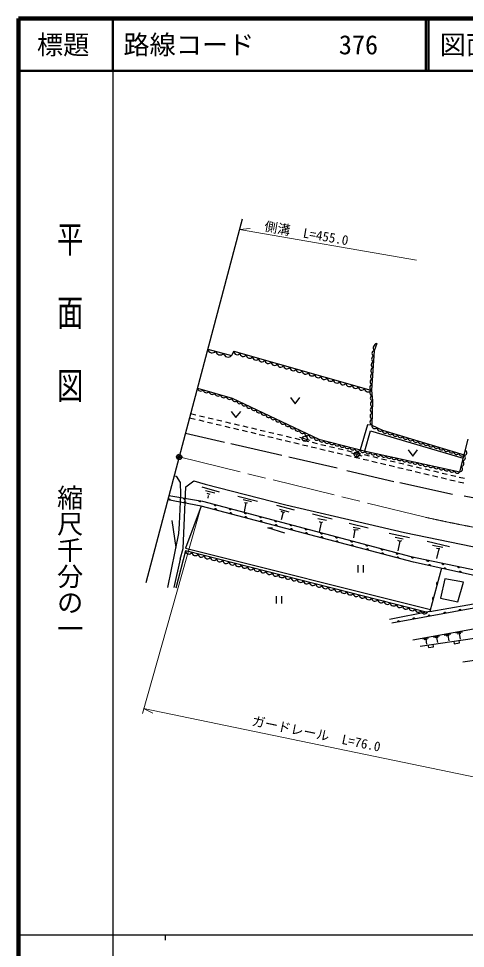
# Model space of a CAD drawing. Units: millimetres, scale not verified. Extents: x 40000 to 680000, y 20000 to 380000.
# Drawn here: x 40000 to 125300, y 202409 to 380000 of the extents above; entities that cross this region are included whole.
import ezdxf
from ezdxf.enums import TextEntityAlignment as Align

# ---------------------------------------------------------------- set-up
doc = ezdxf.new("R2010")
doc.units = ezdxf.units.MM
doc.header["$LTSCALE"] = 1000
doc.header["$PDMODE"] = 32
doc.header["$PDSIZE"] = 500
doc.linetypes.add('CHAIN', pattern=[18.5, 12, -1.5, 3.5, -1.5])
for name, color, linetype, lineweight in [('M-BGD', 7, 'Continuous', 25), ('M-BMK', 2, 'CHAIN', 13), ('M-BMK-SRVR', 3, 'Continuous', 25), ('M-STR-HTXT', 7, 'Continuous', 13), ('M-STR-STRC', 7, 'Continuous', 25), ('M-TTL', 2, 'Continuous', 140), ('M-TTL-BAND', 7, 'Continuous', 25), ('M-TTL-LINE', 7, 'Continuous', 50)]:
    doc.layers.add(name, color=color, linetype=linetype, lineweight=lineweight)
doc.layers.add('M-OTRS', color=6, linetype='Continuous')
doc.layers.add('M-TTL-TXT', color=7, linetype='Continuous')
doc.styles.add('@ＭＳ ゴシック', font='')
doc.styles.add('ＭＳ ゴシック', font='')
doc.styles.get('@ＭＳ ゴシック').set_extended_font_data('@MS Gothic')
doc.styles.get('ＭＳ ゴシック').set_extended_font_data('MS Gothic')

msp = doc.modelspace()

# ---------------------------------------------------------------- linework, layer by layer
at = {"layer": 'M-BGD'}
for p, q in [((76114, 316873), (80638, 315658)), ((81085, 316474), (80638, 315658)), ((81085, 316474), (107262, 309028)), ((91879, 307612), (92779, 306412)), ((92779, 306412), (93679, 307612)), ((72630, 303755), (73701, 303500)), ((72841, 304551), (73829, 304317)), ((74510, 304156), (75483, 303926)), ((76164, 303765), (77137, 303535)), ((80600, 304981), (81500, 303781)), ((81500, 303781), (82400, 304981)), ((74382, 303338), (75355, 303107)), ((76036, 302945), (77009, 302714)), ((77690, 302552), (78663, 302320)), ((77819, 303374), (78792, 303144)), ((79344, 302158), (80317, 301927)), ((79473, 302983), (80446, 302753)), ((81128, 302592), (82101, 302362)), ((82782, 302201), (83755, 301971)), ((71856, 300840), (79317, 299099)), ((80998, 301765), (81970, 301534)), ((82651, 301372), (83624, 301140)), ((84305, 300978), (85278, 300747)), ((84436, 301810), (85410, 301580)), ((85959, 300585), (86932, 300353)), ((86091, 301419), (87064, 301189)), ((87613, 300191), (88586, 299960)), ((87745, 301028), (88718, 300798)), ((89400, 300637), (90373, 300407)), ((91054, 300246), (92027, 300016)), ((80502, 298845), (90239, 296644)), ((89267, 299798), (90240, 299567)), ((90921, 299405), (91894, 299173)), ((92575, 299011), (93547, 298780)), ((92708, 299855), (93682, 299625)), ((94639, 299740), (93668, 299978)), ((94228, 298618), (95201, 298386)), ((94363, 299464), (95336, 299234)), ((94639, 299740), (95610, 299501)), ((96017, 299073), (96990, 298843)), ((97672, 298682), (98645, 298452)), ((95882, 298225), (96855, 297993)), ((97536, 297831), (98509, 297600)), ((99190, 297438), (100163, 297206)), ((99326, 298291), (100299, 298061)), ((100844, 297044), (101817, 296813)), ((100981, 297900), (101954, 297670)), ((102498, 296651), (103471, 296420)), ((102635, 297509), (103608, 297279)), ((104570, 296748), (103599, 296987)), ((104289, 297118), (105263, 296888)), ((104689, 297234), (104451, 296262)), ((104570, 296748), (105541, 296510)), ((105944, 296727), (106917, 296497)), ((114371, 297636), (115271, 296436)), ((115271, 296436), (116171, 297636)), ((91593, 296305), (100822, 294189)), ((104152, 296258), (105124, 296026)), ((105805, 295864), (106778, 295633)), ((107459, 295471), (108432, 295239)), ((107598, 296336), (108571, 296106)), ((109113, 295077), (110086, 294846)), ((109253, 295945), (110226, 295715)), ((110907, 295554), (111880, 295324)), ((112562, 295163), (113535, 294933)), ((102685, 293681), (111659, 291564)), ((110767, 294684), (111740, 294453)), ((112421, 294291), (113394, 294059)), ((114075, 293897), (115048, 293666)), ((114216, 294772), (115189, 294542)), ((115729, 293504), (116701, 293273)), ((115870, 294381), (116844, 294151)), ((117382, 293111), (118355, 292879)), ((117525, 293990), (118498, 293760)), ((119179, 293599), (120152, 293369)), ((120834, 293208), (121807, 292978)), ((69692, 292693), (70088, 292580)), ((70088, 292580), (70850, 291395)), ((70850, 291395), (70935, 289109)), ((71951, 290548), (73475, 291733)), ((73475, 291733), (75591, 291056)), ((112760, 291395), (122835, 289193)), ((119036, 292717), (120009, 292486)), ((120690, 292324), (121663, 292092)), ((122344, 291930), (123317, 291699)), ((122488, 292817), (123461, 292587)), ((123998, 291537), (124971, 291306)), ((124142, 292426), (125116, 292196)), ((71443, 278779), (71951, 290548)), ((74999, 290548), (78301, 289617)), ((75591, 291056), (91001, 287161)), ((75676, 289871), (77454, 289447)), ((70935, 289109), (70681, 283521)), ((75930, 289363), (76523, 289193)), ((76184, 288939), (76099, 288431)), ((81857, 288770), (85582, 287839)), ((82873, 288177), (84481, 287754)), ((125037, 288855), (134689, 286992)), ((83381, 287500), (83042, 285807)), ((83127, 287585), (83719, 287500)), ((89223, 287077), (92609, 286145)), ((89815, 286315), (91593, 285807)), ((91001, 287161), (106833, 283436)), ((90069, 285891), (90493, 285722)), ((90493, 285722), (90154, 284283)), ((90493, 285722), (90747, 285722)), ((96081, 285383), (99891, 284452)), ((97097, 284537), (98790, 284198)), ((69241, 284113), (70003, 278949)), ((70681, 283521), (70511, 281658)), ((97351, 283944), (97774, 283775)), ((97774, 283775), (97351, 281912)), ((97774, 283775), (98113, 283859)), ((103108, 283605), (106749, 282759)), ((103870, 282843), (105225, 282589)), ((103955, 282420), (104801, 282335)), ((104209, 282420), (103955, 280811)), ((106833, 283436), (113691, 281827)), ((70511, 281658), (68395, 271329)), ((110728, 281743), (114623, 280896)), ((111913, 280981), (113437, 280642)), ((113691, 281827), (128847, 278695)), ((112337, 280388), (112760, 280219)), ((112760, 280219), (112421, 278356)), ((112760, 280219), (113183, 280303)), ((118009, 280219), (122243, 279203)), ((119025, 279457), (120973, 279033)), ((119787, 278864), (120444, 278782)), ((70071, 271304), (71897, 278378)), ((70850, 276747), (71443, 278779)), ((71897, 278378), (118063, 266660)), ((120211, 278695), (119764, 276910)), ((70850, 276747), (69665, 271329)), ((120747, 275006), (118529, 266753)), ((121396, 273022), (120549, 269297)), ((124952, 272345), (121396, 273022)), ((123851, 268619), (124952, 272345)), ((118529, 266753), (143176, 271044)), ((120549, 269297), (123851, 268619)), ((118529, 266753), (110782, 265216)), ((123446, 262655), (124741, 262890)), ((117154, 261516), (118233, 261711)), ((117453, 261403), (117992, 261500)), ((117723, 261452), (117889, 260535)), ((119182, 261883), (120330, 262091)), ((119500, 261763), (120074, 261867)), ((119787, 261815), (119964, 260838)), ((121278, 262262), (122499, 262483)), ((121617, 262135), (122227, 262245)), ((121922, 262190), (122110, 261152)), ((123102, 261104), (123175, 260610)), ((123805, 262519), (124453, 262636)), ((124165, 260756), (124092, 261250)), ((124129, 262578), (124328, 261477)), ((118156, 260374), (118229, 259879)), ((118229, 259879), (119218, 260025)), ((119218, 260025), (119145, 260520)), ((123175, 260610), (124165, 260756))]:
    msp.add_line(p, q, dxfattribs=at)
for points in [[(108370, 317944), (107896, 316575), (107394, 309005), (107587, 307013), (107464, 302344), (109465, 301361), (125071, 296708)], [(74137, 309430), (80757, 307512), (97345, 299653), (106203, 297394), (124208, 293445), (125850, 299656)], [(107464, 302344), (106636, 302389), (105199, 297650)], [(106096, 297422), (107198, 301237), (124895, 296044)], [(130187, 272953), (115404, 276168), (74829, 286907), (68468, 288083)], [(68689, 288917), (75134, 287850), (114910, 277234), (130382, 273999)], [(74829, 286907), (71883, 278829), (118611, 267107)], [(90822, 281747), (87609, 282765), (88470, 282748)], [(144936, 270867), (134950, 268887), (111260, 264536)], [(115250, 261374), (135971, 265126), (151374, 267456), (178210, 269856)], [(116672, 260155), (151687, 265324), (168353, 267260), (180070, 268250), (192351, 269650)], [(194651, 268562), (183671, 264340), (163923, 262642), (124823, 257103)]]:
    msp.add_lwpolyline(points, dxfattribs=at)
for centre in [(94639, 299740), (104570, 296748)]:
    msp.add_circle(centre, 500, dxfattribs=at)
for centre, radius, start, end in [((108564, 317111), 856, 103.09534, 218.71767), ((76961, 317018), 860, 189.68772, 320.23979), ((78469, 316613), 860, 189.68772, 320.23979), ((81716, 316433), 633, 176.2175, 332.02216), ((82906, 316094), 633, 176.2175, 332.02216), ((108027, 316023), 567, 103.33652, 249.0684), ((79977, 316208), 860, 189.68772, 320.23979), ((84096, 315756), 633, 176.2175, 332.02216), ((85286, 315417), 633, 176.2175, 332.02216), ((86476, 315079), 633, 176.2175, 332.02216), ((87666, 314740), 633, 176.2175, 332.02216), ((88855, 314402), 633, 176.2175, 332.02216), ((107883, 313861), 567, 103.33652, 249.0684), ((107955, 314942), 567, 103.33652, 249.0684), ((90045, 314063), 633, 176.2175, 332.02216), ((91235, 313725), 633, 176.2175, 332.02216), ((92425, 313386), 633, 176.2175, 332.02216), ((93615, 313048), 633, 176.2175, 332.02216), ((94805, 312709), 633, 176.2175, 332.02216), ((107812, 312779), 567, 103.33652, 249.0684), ((95994, 312371), 633, 176.2175, 332.02216), ((97184, 312032), 633, 176.2175, 332.02216), ((98374, 311694), 633, 176.2175, 332.02216), ((99564, 311355), 633, 176.2175, 332.02216), ((100754, 311017), 633, 176.2175, 332.02216), ((107668, 310616), 567, 103.33652, 249.0684), ((107740, 311698), 567, 103.33652, 249.0684), ((74748, 309474), 612, 184.12686, 323.55287), ((75851, 309155), 612, 184.12686, 323.55287), ((101944, 310678), 633, 176.2175, 332.02216), ((103133, 310340), 633, 176.2175, 332.02216), ((104323, 310001), 633, 176.2175, 332.02216), ((105513, 309663), 633, 176.2175, 332.02216), ((106703, 309324), 633, 176.2175, 332.02216), ((107596, 309535), 567, 103.33652, 249.0684), ((76954, 308835), 612, 184.12686, 323.55287), ((78058, 308515), 612, 184.12686, 323.55287), ((79161, 308196), 612, 184.12686, 323.55287), ((80264, 307876), 612, 184.12686, 323.55287), ((81271, 307407), 525, 168.41949, 320.87643), ((107554, 308518), 513, 108.26159, 262.80962), ((107651, 307522), 513, 108.26159, 262.80962), ((82192, 306970), 525, 168.41949, 320.87643), ((83114, 306534), 525, 168.41949, 320.87643), ((84036, 306097), 525, 168.41949, 320.87643), ((84957, 305660), 525, 168.41949, 320.87643), ((107767, 305256), 626, 109.66178, 247.32335), ((107797, 306423), 626, 109.66178, 247.32335), ((85879, 305224), 525, 168.41949, 320.87643), ((86800, 304787), 525, 168.41949, 320.87643), ((87722, 304350), 525, 168.41949, 320.87643), ((88643, 303914), 525, 168.41949, 320.87643), ((107736, 304089), 626, 109.66178, 247.32335), ((89565, 303477), 525, 168.41949, 320.87643), ((90486, 303040), 525, 168.41949, 320.87643), ((91408, 302604), 525, 168.41949, 320.87643), ((92330, 302167), 525, 168.41949, 320.87643), ((107705, 302922), 626, 109.66178, 247.32335), ((108047, 302267), 588, 172.50761, 315.16926), ((93251, 301730), 525, 168.41949, 320.87643), ((94173, 301294), 525, 168.41949, 320.87643), ((95094, 300857), 525, 168.41949, 320.87643), ((96016, 300421), 525, 168.41949, 320.87643), ((109048, 301776), 588, 172.50761, 315.16926), ((109988, 301334), 524, 177.0624, 329.73513), ((110963, 301043), 524, 177.0624, 329.73513), ((111939, 300753), 524, 177.0624, 329.73513), ((112914, 300462), 524, 177.0624, 329.73513), ((113889, 300171), 524, 177.0624, 329.73513), ((96937, 299984), 525, 168.41949, 320.87643), ((97867, 299646), 522, 179.25045, 332.14342), ((98851, 299395), 522, 179.25045, 332.14342), ((99835, 299144), 522, 179.25045, 332.14342), ((100820, 298893), 522, 179.25045, 332.14342), ((101804, 298642), 522, 179.25045, 332.14342), ((102788, 298391), 522, 179.25045, 332.14342), ((114865, 299880), 524, 177.0624, 329.73513), ((115840, 299589), 524, 177.0624, 329.73513), ((116815, 299299), 524, 177.0624, 329.73513), ((117791, 299008), 524, 177.0624, 329.73513), ((118766, 298717), 524, 177.0624, 329.73513), ((119742, 298426), 524, 177.0624, 329.73513), ((103773, 298140), 522, 179.25045, 332.14342), ((104757, 297889), 522, 179.25045, 332.14342), ((105741, 297638), 522, 179.25045, 332.14342), ((106731, 297409), 528, 181.63464, 333.62139), ((107731, 297190), 528, 181.63464, 333.62139), ((108731, 296970), 528, 181.63464, 333.62139), ((109731, 296751), 528, 181.63464, 333.62139), ((120717, 298135), 524, 177.0624, 329.73513), ((121692, 297845), 524, 177.0624, 329.73513), ((122668, 297554), 524, 177.0624, 329.73513), ((123643, 297263), 524, 177.0624, 329.73513), ((124618, 296972), 524, 177.0624, 329.73513), ((125013, 297109), 558, 271.67276, 58.72658), ((110732, 296532), 528, 181.63464, 333.62139), ((111732, 296312), 528, 181.63464, 333.62139), ((112732, 296093), 528, 181.63464, 333.62139), ((113733, 295873), 528, 181.63464, 333.62139), ((114733, 295654), 528, 181.63464, 333.62139), ((115733, 295434), 528, 181.63464, 333.62139), ((116734, 295215), 528, 181.63464, 333.62139), ((117734, 294996), 528, 181.63464, 333.62139), ((124466, 295038), 558, 271.67276, 58.72658), ((124739, 296073), 558, 271.67276, 58.72658), ((118734, 294776), 528, 181.63464, 333.62139), ((119734, 294557), 528, 181.63464, 333.62139), ((120735, 294337), 528, 181.63464, 333.62139), ((121735, 294118), 528, 181.63464, 333.62139), ((122735, 293899), 528, 181.63464, 333.62139), ((123736, 293679), 528, 181.63464, 333.62139), ((124192, 294003), 558, 271.67276, 58.72658), ((68764, 287971), 256, 2.20948, 156.84871), ((71658, 288482), 256, 183.28122, 337.92046), ((74618, 287992), 256, 183.28122, 337.92046), ((71714, 287426), 256, 2.20948, 156.84871), ((77533, 287268), 256, 177.73756, 332.37679), ((77563, 286126), 256, 357.8553, 152.49454), ((80431, 286494), 256, 177.73756, 332.37679), ((80463, 285358), 256, 357.8553, 152.49454), ((83330, 285721), 256, 177.73756, 332.37679), ((83363, 284590), 256, 357.8553, 152.49454), ((86229, 284947), 256, 177.73756, 332.37679), ((89127, 284174), 256, 177.73756, 332.37679), ((86263, 283823), 256, 357.8553, 152.49454), ((89163, 283055), 256, 357.8553, 152.49454), ((92026, 283400), 256, 177.73756, 332.37679), ((92064, 282288), 256, 357.8553, 152.49454), ((94924, 282627), 256, 177.73756, 332.37679), ((94964, 281520), 256, 357.8553, 152.49454), ((97823, 281853), 256, 177.73756, 332.37679), ((97864, 280752), 256, 357.8553, 152.49454), ((100721, 281079), 256, 177.73756, 332.37679), ((100764, 279985), 256, 357.8553, 152.49454), ((103620, 280306), 256, 177.73756, 332.37679), ((103664, 279217), 256, 357.8553, 152.49454), ((106518, 279532), 256, 177.73756, 332.37679), ((72519, 278347), 623, 177.13702, 334.37924), ((73702, 278047), 623, 177.13702, 334.37924), ((74886, 277746), 623, 177.13702, 334.37924), ((76070, 277446), 623, 177.13702, 334.37924), ((77254, 277145), 623, 177.13702, 334.37924), ((106564, 278450), 256, 357.8553, 152.49454), ((109417, 278759), 256, 177.73756, 332.37679), ((109464, 277682), 256, 357.8553, 152.49454), ((112315, 277985), 256, 177.73756, 332.37679), ((112365, 276914), 256, 357.8553, 152.49454), ((115215, 277228), 256, 180.86816, 335.5074), ((78437, 276845), 623, 177.13702, 334.37924), ((79621, 276544), 623, 177.13702, 334.37924), ((80805, 276244), 623, 177.13702, 334.37924), ((81989, 275943), 623, 177.13702, 334.37924), ((83173, 275643), 623, 177.13702, 334.37924), ((84356, 275343), 623, 177.13702, 334.37924), ((118151, 276614), 256, 180.86816, 335.5074), ((118450, 275448), 256, 0.41195, 155.05118), ((121088, 276000), 256, 180.86816, 335.5074), ((124024, 275386), 256, 180.86816, 335.5074), ((85540, 275042), 623, 177.13702, 334.37924), ((86724, 274742), 623, 177.13702, 334.37924), ((87908, 274441), 623, 177.13702, 334.37924), ((89091, 274141), 623, 177.13702, 334.37924), ((90275, 273840), 623, 177.13702, 334.37924), ((91459, 273540), 623, 177.13702, 334.37924), ((121381, 274811), 256, 0.41195, 155.05118), ((124313, 274173), 256, 0.41195, 155.05118), ((92643, 273239), 623, 177.13702, 334.37924), ((93826, 272939), 623, 177.13702, 334.37924), ((95010, 272638), 623, 177.13702, 334.37924), ((96194, 272338), 623, 177.13702, 334.37924), ((97378, 272037), 623, 177.13702, 334.37924), ((98562, 271737), 623, 177.13702, 334.37924), ((120023, 272094), 256, 87.63934, 242.27857), ((99745, 271437), 623, 177.13702, 334.37924), ((100929, 271136), 623, 177.13702, 334.37924), ((102113, 270836), 623, 177.13702, 334.37924), ((103297, 270535), 623, 177.13702, 334.37924), ((104480, 270235), 623, 177.13702, 334.37924), ((105664, 269934), 623, 177.13702, 334.37924), ((106848, 269634), 623, 177.13702, 334.37924), ((108032, 269333), 623, 177.13702, 334.37924), ((109215, 269033), 623, 177.13702, 334.37924), ((110399, 268732), 623, 177.13702, 334.37924), ((111583, 268432), 623, 177.13702, 334.37924), ((112767, 268132), 623, 177.13702, 334.37924), ((119244, 269197), 256, 87.63934, 242.27857), ((113950, 267831), 623, 177.13702, 334.37924), ((115134, 267531), 623, 177.13702, 334.37924), ((116318, 267230), 623, 177.13702, 334.37924), ((117502, 266930), 623, 177.13702, 334.37924), ((121368, 266336), 256, 23.08747, 177.7267), ((124318, 266878), 256, 23.08747, 177.7267), ((112516, 264710), 256, 23.08747, 177.7267), ((115467, 265252), 256, 23.08747, 177.7267), ((118417, 265794), 256, 23.08747, 177.7267)]:
    msp.add_arc(centre, radius, start, end, dxfattribs=at)
at = {"layer": 'M-BMK'}
msp.add_line((70644, 296278), (117651, 284759), dxfattribs=at)
msp.add_arc((180388, 564746), 286930, 257.37017, 267.66025, dxfattribs=at)
at = {"layer": 'M-BMK-SRVR'}
for p, q in [((82703, 341687), (70644, 296278)), ((70644, 296278), (64259, 272234))]:
    msp.add_line(p, q, dxfattribs=at)
msp.add_circle((70644, 296278), 500, dxfattribs=at)
msp.add_point((70644, 296278), dxfattribs=at)
at = {"layer": 'M-OTRS'}
msp.add_point((70644, 296278), dxfattribs=at)
at = {"layer": 'M-STR-HTXT'}
for p, q in [((82195, 339739), (84187, 339917)), ((82195, 339739), (115980, 333841)), ((74829, 286907), (63653, 247283)), ((63823, 248215), (144425, 231535)), ((63823, 248215), (65610, 247316))]:
    msp.add_line(p, q, dxfattribs=at)
at = {"layer": 'M-STR-STRC'}
for p, q in [((104790, 275582), (104790, 274182)), ((105840, 274182), (105840, 275582)), ((89182, 269713), (89182, 268313)), ((90232, 268313), (90232, 269713))]:
    msp.add_line(p, q, dxfattribs=at)
at = {"layer": 'M-TTL'}
for p, q in [((40000, 380000), (40000, 20000)), ((680000, 380000), (40000, 380000))]:
    msp.add_line(p, q, dxfattribs=at)
at = {"layer": 'M-TTL-BAND'}
for p, q in [((58000, 370000), (58000, 20000)), ((40000, 205000), (579000, 205000)), ((68000, 205000), (68000, 204000))]:
    msp.add_line(p, q, dxfattribs=at)
at = {"layer": 'M-TTL-LINE'}
for p, q in [((58000, 380000), (58000, 370000)), ((117750, 380000), (117750, 370000)), ((118250, 380000), (118250, 370000)), ((40000, 370000), (680000, 370000))]:
    msp.add_line(p, q, dxfattribs=at)

# ---------------------------------------------------------------- texts
at = {"layer": 'M-STR-HTXT', "style": 'ＭＳ ゴシック'}
for s, rotation, p in [('側溝\u3000L=455.0', 350.097, (86707, 338952)), ('ガードレール\u3000L=76.0', 348.309, (84308, 244504))]:
    msp.add_text(s, height=1833, rotation=rotation, dxfattribs=at).set_placement(p, align=Align.BOTTOM_LEFT)
at = {"layer": 'M-TTL-BAND', "style": '@ＭＳ ゴシック', "width": 1.4}
msp.add_text('平  面  図', height=3666, rotation=270, dxfattribs=at).set_placement((49777, 306475), align=Align.MIDDLE_RIGHT)
at = {"layer": 'M-TTL-BAND', "style": '@ＭＳ ゴシック'}
msp.add_text('縮尺千分の一', height=3666, rotation=270, dxfattribs=at).set_placement((49777, 261030), align=Align.MIDDLE_RIGHT)
at = {"layer": 'M-TTL-TXT', "style": 'ＭＳ ゴシック'}
msp.add_text('標題', height=3666, dxfattribs=at).set_placement((48500, 375000), align=Align.MIDDLE_CENTER)
for s, p in [('路線コード', (60000, 375000)), ('376', (101142, 375000)), ('図面コード', (120380, 375000))]:
    msp.add_text(s, height=3666, dxfattribs=at).set_placement(p, align=Align.MIDDLE_LEFT)

doc.saveas('drawing.dxf')
